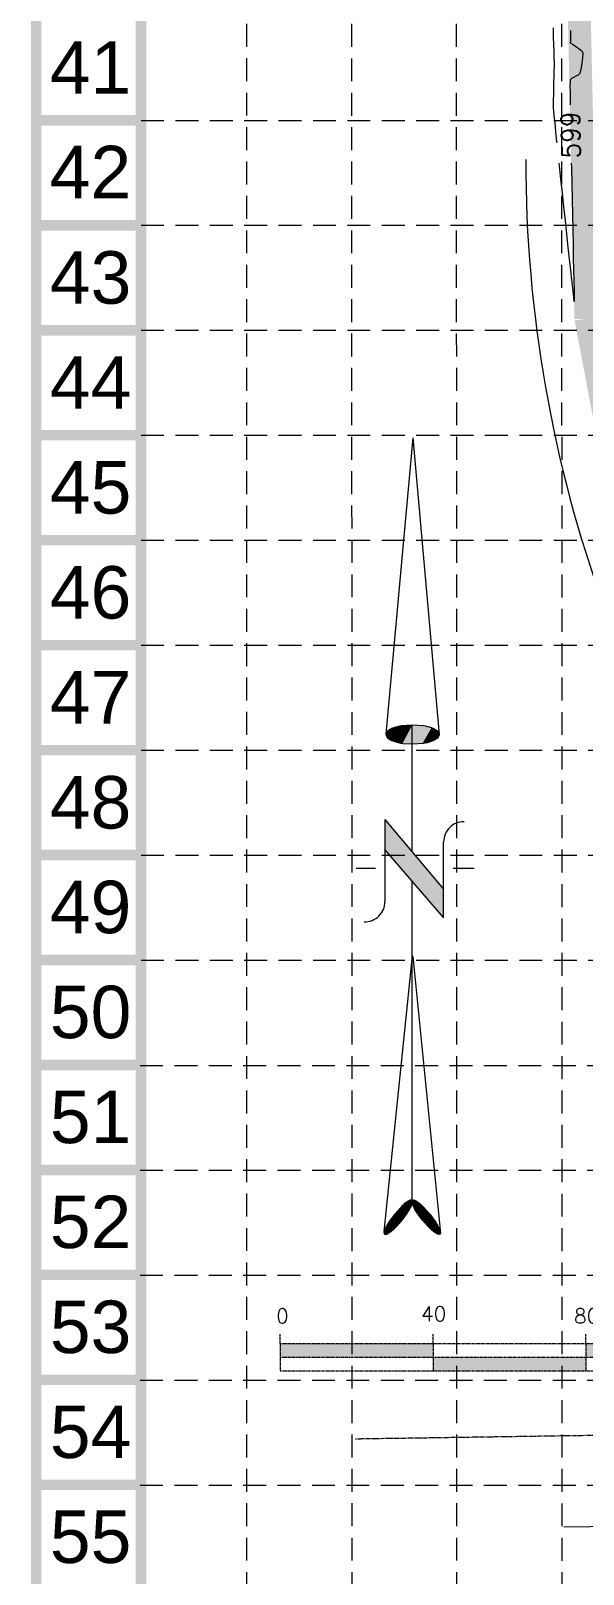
# Model space of a CAD drawing. Extents: x 2140663 to 2528301, y 336313 to 7007653.
# Drawn here: x 2527200.1 to 2527344.6, y 7006118.5 to 7006522.2 of the extents above; entities that cross this region are included whole.
import ezdxf
from ezdxf.enums import TextEntityAlignment as Align

# ---------------------------------------------------------------- set-up
doc = ezdxf.new("R2010")
doc.units = 0
doc.header["$MEASUREMENT"] = 0
doc.linetypes.add('HIDDEN', pattern=[0.375, 0.25, -0.125])
doc.linetypes.add('xdrc002pt$0$PHANTOM2', pattern=[1.25, 0.625, -0.125, 0.125, -0.125, 0.125, -0.125])
for name, color, linetype in [('1 EXISTING CONTOURS', 43, 'Continuous'), ('BASE', 7, 'Continuous'), ('GRID', 254, 'HIDDEN'), ('LIMITS OF DISTURBANCE', 1, 'HIDDEN'), ('NARROW', 7, 'Continuous'), ('xdrc002bs$0$v-rail-road-exst', 14, 'xdrc002bs$0$TRACKS'), ('xdrc002pt$0$V-ADJC-LINE-E', 2, 'xdrc002pt$0$PHANTOM2')]:
    doc.layers.add(name, color=color, linetype=linetype)
doc.styles.add('L120', font='simplex', dxfattribs={"height": 7.199999999999999})
doc.styles.add('L200', font='simplex', dxfattribs={"height": 12})
doc.styles.get("Standard").update_dxf_attribs({"font": 'ARIAL.TTF'})
doc.linetypes.add('xdrc002bs$0$TRACKS', pattern='A,0.15,[130,ltypeshp.shx,S=0.25,R=0,X=0,Y=0],0.15', length=0.3)

# ---------------------------------------------------------------- blocks, each defined once
blk = doc.blocks.new('A$C11F50596')
at = {"layer": 'NARROW', "lineweight": 0}
for p, q in [((18.48474134597927, 260.4826533282176), (9.714203292969614, 163.6077003888786)), ((18.48474134597927, 260.4826533282176), (27.16888399561867, 163.4801015639678)), ((18.27845584414899, 166.5374338719994), (18.27845584414899, 166.5491933869198)), ((18.27845584414899, 125.1500115999952), (18.27845584414899, 166.5374338719994)), ((9.41204939223826, 135.7057644110173), (28.54725652793422, 112.9246616475284)), ((9.41204939223826, 135.7057644110173), (9.41204939223826, 108.8662180239335)), ((28.60454362863675, 103.5576625131071), (28.60454362863675, 128.3396315444261)), ((28.54725652793422, 103.6501248935238), (9.41204939223826, 125.8470968166366)), ((3.921333700418472e-06, 119.8048468530178), (6.336101451423019, 119.8048468530178)), ((31.75011901510879, 119.8048468530178), (38.57360866246745, 119.8048468530178)), ((18.27845584414899, 11.27342089358717), (18.27845584414899, 115.5620043342933)), ((9.194621690548956, 0.9623552821576595), (18.45127694774419, 91.12359286472201)), ((18.51353068184108, 90.87407412473112), (27.63097853725776, 0.3851225050166249)), ((18.26616892777383, 9.923462078906596), (18.36747406097129, 10.23488052003086)), ((18.36747406097129, 10.23488052003086), (18.42644272046164, 9.905461012385786))]:
    blk.add_line(p, q, dxfattribs=at)
blk.add_lwpolyline([(9.683226590510458, 163.4746920699254), (10.1276451991871, 162.5159975262359, 0.09157658552841703), (12.25106063997373, 161.3002223465592, 0.04830551554414139), (15.22694868035614, 160.5693979253992), (18.45036042900756, 160.3995274957269), (22.03767919214442, 160.6587669234723, 0.04830551554426889), (24.64966021757573, 161.3002223465592, 0.0915765855283463), (26.77307565882802, 162.5159975262359), (27.21749426750466, 163.4746920699254), (26.77307565882802, 164.4333866136149, 0.09157658552851158), (24.64966021757573, 165.6491617942229, 0.04830551554418233), (22.03767919214442, 166.2906172173098), (18.45036042900756, 166.5498566441238), (14.8630416658707, 166.2906172173098, 0.04830551554422624), (12.25106063997373, 165.6491617942229, 0.09157658552816902), (10.1276451991871, 164.4333866136149)], format="xyb", close=True, dxfattribs=at)
for points in [[(18.33173580281436, 11.26618586294353), (17.83288405602798, 11.33392629865557, 0.06681784727068599), (16.15184201300144, 10.31570556480438, 0.03073031192727785), (14.56398129463196, 8.867346319369972), (12.59054345963523, 6.642055105417967), (10.82214929442853, 4.250578583218157, 0.03073031192742202), (9.734000536147505, 2.397209099493921, 0.06681784727061153), (9.085962602403015, 0.5417515682056546), (9.255537345539778, 0.06774076819419861)], [(18.34877971000969, 11.26618586294353), (18.84763145679608, 11.33392629865557, -0.06681784727068599), (20.52867350028828, 10.31570556480438, -0.03073031192727785), (22.1165342181921, 8.867346319369972), (24.08997205318883, 6.642055105417967), (25.85836621839553, 4.250578583218157, -0.03073031192742202), (26.94651497667655, 2.397209099493921, -0.06681784727061153), (27.5945529108867, 0.5417515682056546), (27.42497816774994, 0.06774076819419861)], [(9.255537345539778, 0.06774076819419861), (9.754389092326164, 3.324821591377258e-07, 0.06681784727066456), (11.4354311353527, 1.018221066333354, 0.03073031192683177), (13.26338551240042, 2.685580546967685), (14.99672968825325, 4.691871525719762), (16.76512385345995, 7.083348047919571, 0.03073031192764033), (17.85327261174098, 8.936717531643808, 0.03669233332525137), (18.27097521675751, 9.935515540651977)], [(27.42497816774994, 0.06774076819419861), (26.92612642096356, 3.324821591377258e-07, -0.06681784727066456), (25.24508437747136, 1.018221066333354, -0.03073031192683177), (23.41713000042364, 2.685580546967685), (21.6837858245708, 4.691871525719762), (19.9153916593641, 7.083348047919571, -0.03073031192764033), (18.82724290108308, 8.936717531643808, -0.03669233332525137), (18.40954029606655, 9.935515540651977)]]:
    blk.add_lwpolyline(points, format="xyb", dxfattribs=at)
for centre, start, end in [((35.24067475646734, 128.3395555503666), 88.8769027479695, 180), ((2.775918264407665, 108.8662180239335), 268.8769027479695, 0)]:
    blk.add_arc(centre, 6.636131127864912, start, end, dxfattribs=at)
for points in [[(9.744825540110469, 163.4801015639678), (10.11229250207543, 164.427978544496), (10.11229250207543, 162.5504529876634), (12.20991641096771, 165.6492815772071)], [(10.11229250207543, 162.5504529876634), (12.20991641096771, 165.6492815772071), (12.2405386576429, 161.2926931483671), (14.6903184056282, 166.2508188914508)], [(12.2405386576429, 161.2926931483671), (14.6903184056282, 166.2508188914508), (15.18027435522527, 160.6000138167292), (18.28843240998685, 166.4877881370485)], [(15.18027435522527, 160.6000138167292), (18.28843240998685, 166.4877881370485), (18.28843240998685, 160.4359581852332), (22.03965764865279, 166.2872756989673)], [(18.28843240998685, 160.4359581852332), (22.03965764865279, 166.2872756989673), (21.73343518050388, 160.6364706233144), (24.64254863094538, 165.6857383837923)], [(21.73343518050388, 160.6364706233144), (24.64254863094538, 165.6857383837923), (24.71910424809903, 161.2926931483671), (26.77079478697851, 164.427978544496)], [(24.71910424809903, 161.2926931483671), (26.77079478697851, 164.427978544496), (26.77079478697851, 162.5139961801469), (27.16888399561867, 163.5165583714843)], [(9.407980824355036, 125.8202199982479), (28.7153074615635, 103.6727097835392), (9.530469811987132, 135.7911566952243), (28.7153074615635, 112.9509671488777)], [(15.61143160611391, 9.841763176955283), (17.61668470455334, 8.509139359928668), (16.40156118525192, 10.49025925993919), (18.0416786451824, 9.335793706588447)], [(16.40156118525192, 10.49025925993919), (18.0416786451824, 9.335793706588447), (17.07197416154668, 10.96059707738459), (18.26315436046571, 9.927279144525528)], [(17.07197416154668, 10.96059707738459), (18.26315436046571, 9.927279144525528), (17.64661385538056, 11.25990296155214), (18.36491347290576, 10.22658502869308)], [(17.64661385538056, 11.25990296155214), (18.36491347290576, 10.22658502869308), (17.86808957066387, 11.34541892819107), (18.3888567937538, 10.25509035028517)], [(17.86808957066387, 11.34541892819107), (18.3888567937538, 10.25509035028517), (18.31104100169614, 11.28840828407556), (18.41280011413619, 10.25509035028517)], [(18.31104100169614, 11.28840828407556), (18.41280011413619, 10.25509035028517), (18.83180822432041, 11.31691360566765), (18.43674343451858, 10.22658502869308)], [(18.83180822432041, 11.31691360566765), (18.43674343451858, 10.22658502869308), (19.4064479181543, 11.08174469694495), (18.43674343451858, 9.898773822002113)], [(19.4064479181543, 11.08174469694495), (18.43674343451858, 9.898773822002113), (20.17263417644426, 10.63991220202297), (18.75997826224193, 9.16476177237928)], [(20.17263417644426, 10.63991220202297), (18.75997826224193, 9.16476177237928), (20.6455147578381, 10.28359567280859), (19.0592697695829, 8.601781656965613)], [(20.6455147578381, 10.28359567280859), (19.0592697695829, 8.601781656965613), (21.36381437536329, 9.606594268232584), (19.60398031305522, 7.625474368222058)], [(11.34952054265887, 4.938847742043436), (14.12694573029876, 3.698866222053766), (12.26535255508497, 6.242966237477958), (15.13855102472007, 4.881837097927928)], [(12.26535255508497, 6.242966237477958), (15.13855102472007, 4.881837097927928), (13.65406514890492, 7.860643277876079), (16.13219882873818, 6.242966237477958)], [(13.65406514890492, 7.860643277876079), (16.13219882873818, 6.242966237477958), (14.69559959415346, 9.015108830295503), (16.97620087908581, 7.447316104546189)], [(14.69559959415346, 9.015108830295503), (16.97620087908581, 7.447316104546189), (15.61143160611391, 9.841763176955283), (17.61668470455334, 8.509139359928668)], [(21.36381437536329, 9.606594268232584), (19.60398031305522, 7.625474368222058), (22.20183059573174, 8.779939921572804), (20.24446413852274, 6.656293410807848)], [(22.20183059573174, 8.779939921572804), (20.24446413852274, 6.656293410807848), (23.12364843813702, 7.775127311237156), (20.93882043519989, 5.7369967661798)], [(23.12364843813702, 7.775127311237156), (20.93882043519989, 5.7369967661798), (24.11131041217595, 6.656293410807848), (22.00429820083082, 4.3544886354357)], [(24.11131041217595, 6.656293410807848), (22.00429820083082, 4.3544886354357), (24.65602095518261, 5.886649708263576), (22.80041361041367, 3.435191990807652)], [(22.80639944039285, 3.420939330011606), (24.64404929475859, 5.893776039592922), (23.47082658670843, 2.629916636273265), (25.63769709924236, 4.554025891236961)], [(9.086876748129725, 0.563280769623816), (9.23652250180021, 0.06443762965500355), (9.266451652627438, 1.169018868356943), (9.775247214827687, 0.02880597673356533)], [(9.266451652627438, 1.169018868356943), (9.775247214827687, 0.02880597673356533), (9.58370064990595, 2.038431198336184), (10.73298003803939, 0.541901777498424)], [(9.58370064990595, 2.038431198336184), (10.73298003803939, 0.541901777498424), (10.12242536339909, 3.057496470399201), (11.45127965556458, 1.040744918398559)], [(10.12242536339909, 3.057496470399201), (11.45127965556458, 1.040744918398559), (10.70305088721216, 4.055182751268148), (12.60654487321153, 2.095441843383014)], [(10.70305088721216, 4.055182751268148), (12.60654487321153, 2.095441843383014), (11.3195913922973, 4.924595081247389), (14.09701657947153, 3.698866222053766)], [(12.73823313647881, 2.237968454137444), (13.34878781158477, 2.772443247959018), (14.0850449190475, 3.663234569132328)], [(23.47082658670843, 2.629916636273265), (25.63769709924236, 4.554025891236961), (24.27891365578398, 1.888778256252408), (26.39191169757396, 3.371055016294122)], [(24.27891365578398, 1.888778256252408), (26.39191169757396, 3.371055016294122), (25.21270315861329, 1.054997579194605), (26.960565560963, 2.430379380472004)], [(25.21270315861329, 1.054997579194605), (26.960565560963, 2.430379380472004), (25.99086107779294, 0.5276491167023778), (27.33168702991679, 1.553840719163418)], [(25.99086107779294, 0.5276491167023778), (27.33168702991679, 1.553840719163418), (26.90669308975339, 0.0003006542101502419), (27.60703521687537, 0.5276491167023778)], [(26.90669308975339, 0.0003006542101502419), (27.60703521687537, 0.5276491167023778), (27.43943197280169, 0.07156396005302668)]]:
    blk.add_solid(points, dxfattribs=at)
blk = doc.blocks.new('A$C0208295A')
at = {"lineweight": 0}
h = blk.add_hatch(color=7, dxfattribs=at)
h.paths.add_polyline_path([(41.06108943000435, 3.603756858967245), (41.06108943000435, 7.207511626183987), (1.061089430004358, 7.207511626183987), (1.061089430004358, 3.603756858967244)])
h.paths.add_polyline_path([(41.06108943000436, 3.603756858967245), (41.06108943000436, 2.09268182516098e-06), (81.06108943000436, 2.09268182516098e-06), (81.06108943000436, 3.603756858967244)])
h.paths.add_polyline_path([(81.06108943000436, 7.207511626183986), (81.06108943000434, 3.603756858967245), (121.0610894300044, 3.603756858967244), (121.0610894300044, 7.207511626183987)])
at = {"color": 7, "lineweight": 0}
for p, q in [((1.061089430004358, 7.207511626183987), (1.061089430004358, 9.607511625625193)), ((41.06108943000436, 7.207511626183987), (41.06108943000436, 9.607511625625193)), ((81.06108943000436, 7.207511626183987), (81.06108943000436, 9.607511625625193)), ((121.0610894300044, 7.207511626183987), (121.0610894300044, 9.607511625625193)), ((1.061089430004358, 7.207511626183987), (41.06108943000436, 7.207511626183987)), ((1.061089430004358, 7.207511626183987), (1.061089430004358, 2.09268182516098e-06)), ((41.06108943000436, 7.207511626183987), (121.0610894300044, 7.207511626183987)), ((41.06108943000436, 7.207511626183987), (41.06108943000436, 2.09268182516098e-06)), ((81.06108943000436, 7.207511626183987), (81.06108943000436, 2.09268182516098e-06)), ((121.0610894300044, 7.207511626183987), (121.0610894300044, 2.09268182516098e-06)), ((1.061089430004358, 3.603756858967245), (121.0610894300044, 3.603756858967245)), ((1.061089430004358, 2.09268182516098e-06), (41.06108943000436, 2.09268182516098e-06)), ((41.06108943000436, 2.09268182516098e-06), (121.0610894300044, 2.09268182516098e-06))]:
    blk.add_line(p, q, dxfattribs=at)
at = {"color": 7, "lineweight": 0, "style": 'L120'}
for s, p in [('0', (-2.609100192785263e-06, 12.46954464539886)), ('40', (37.9141013561748, 13.0549288932234)), ('80', (77.94963910290971, 12.46954464539886)), ('120', (116.6657691872679, 12.46956557501107))]:
    blk.add_text(s, height=3.84, dxfattribs=at).set_placement(p)

msp = doc.modelspace()

# ---------------------------------------------------------------- linework, layer by layer
at = {"layer": '1 EXISTING CONTOURS', "color": 43, "lineweight": 0, "extrusion": (0.9996025686418334, 0.02819050841416265, 0), "elevation": 2723849.854576316}
msp.add_lwpolyline([(6932489.160061931, 599.0000000000007), (6932491.523877081, 599.0000000000007)], dxfattribs=at)
at = {"layer": '1 EXISTING CONTOURS', "color": 43, "lineweight": 0, "extrusion": (0.9996018375288567, 0.02821642090934564, 0), "elevation": 2724029.563240967}
msp.add_lwpolyline([(6932416.446549504, 599.0000000000007), (6932418.547898043, 599.0000000000007)], dxfattribs=at)
at = {"layer": '1 EXISTING CONTOURS', "color": 43, "lineweight": 0, "elevation": 599}
for points in [[(2527341.292121275, 7006522.273659719), (2527341.29472955, 7006520.708214243)], [(2527341.29472955, 7006520.708214243), (2527341.295970738, 7006519.715424683)], [(2527337.064966823, 7006515.462671825), (2527337.026444735, 7006516.818412028)], [(2527341.244464824, 7006519.240197401), (2527341.206568449, 7006519.122295763)], [(2527341.206568449, 7006519.122295763), (2527341.430781644, 7006518.978684963)], [(2527344.303432158, 7006516.911026496), (2527344.428733417, 7006516.743261344)], [(2527344.467362144, 7006516.667981251), (2527344.490489905, 7006516.597121783)], [(2527344.490489905, 7006516.597121783), (2527344.52186584, 7006516.404403208)], [(2527344.534932985, 7006516.004123357), (2527344.497861431, 7006515.308471739)], [(2527344.52186584, 7006516.404403208), (2527344.534932985, 7006516.004123357)], [(2527337.090063081, 7006514.589339439), (2527337.064966823, 7006515.462671825)], [(2527337.099706435, 7006514.271762867), (2527337.090063081, 7006514.589339439)], [(2527337.125022466, 7006514.089378509), (2527337.099706435, 7006514.271762867)], [(2527337.117100482, 7006512.85454692), (2527337.140857005, 7006513.614932477)], [(2527337.140857005, 7006513.614932477), (2527337.148874964, 7006513.906987471)], [(2527344.027255387, 7006512.186772868), (2527343.839432508, 7006511.400794179)], [(2527344.383154964, 7006514.276420857), (2527344.217391244, 7006513.190584829)], [(2527341.202903219, 7006508.974513847), (2527341.196064136, 7006507.827674217)], [(2527341.196064136, 7006507.827674217), (2527341.207594527, 7006506.053906105)], [(2527341.230078423, 7006509.420275114), (2527341.202903219, 7006508.974513847)], [(2527342.116563729, 7006510.037159187), (2527341.556737814, 7006509.723709868)], [(2527343.680607723, 7006510.968457971), (2527343.329941974, 7006510.666446893)], [(2527336.900524014, 7006502.857595007), (2527336.90431749, 7006504.083293587)], [(2527336.90431749, 7006504.083293587), (2527336.924905651, 7006505.543911834)], [(2527336.924905651, 7006505.543911834), (2527336.95764089, 7006507.13898543)], [(2527341.207594527, 7006506.053906105), (2527341.235527741, 7006503.727359398)], [(2527341.235527741, 7006503.727359398), (2527341.249038593, 7006502.832838228)], [(2527336.970089211, 7006501.295466152), (2527336.918172829, 7006501.967280411)], [(2527337.090778542, 7006500.015413354), (2527336.970089211, 7006501.295466152)], [(2527337.507632138, 7006495.908125031), (2527337.272529843, 7006498.196505239)], [(2527341.527384663, 7006487.635386856), (2527341.552403382, 7006486.398192829)], [(2527341.552403382, 7006486.398192829), (2527341.637453874, 7006482.312122093)], [(2527341.637453874, 7006482.312122093), (2527341.725140634, 7006478.192321943)], [(2527340.383768981, 7006469.026074811), (2527339.999453924, 7006472.572435725)], [(2527341.813497015, 7006474.112942264), (2527341.900556365, 7006470.148132938)], [(2527341.409583428, 7006459.594386454), (2527341.096544711, 7006462.467666952)], [(2527342.06291737, 7006462.858824883), (2527342.134285725, 7006459.68262592)], [(2527342.134285725, 7006459.68262592), (2527342.196490448, 7006456.917596844)], [(2527342.19282117, 7006452.426362556), (2527342.082771257, 7006453.43083737)], [(2527342.232846437, 7006452.06254722), (2527342.19282117, 7006452.426362556)], [(2527342.256098716, 7006451.843595656), (2527342.232846437, 7006452.06254722)], [(2527342.247564889, 7006454.637887538), (2527342.285542396, 7006452.917647887)], [(2527342.309495719, 7006451.457960601), (2527342.298592563, 7006451.501956287)], [(2527342.314340011, 7006451.452177082), (2527342.309495719, 7006451.457960601)], [(2527342.31462009, 7006451.467766472), (2527342.314340011, 7006451.452177082)]]:
    msp.add_lwpolyline(points, dxfattribs=at)
at = {"layer": '1 EXISTING CONTOURS', "color": 43, "lineweight": 0, "extrusion": (0.9996001635465677, 0.02827566157803288, 0), "elevation": 2724440.403369667}
msp.add_lwpolyline([(6932253.231123059, 599.0000000000007), (6932254.996629003, 599.0000000000007)], dxfattribs=at)
at = {"layer": '1 EXISTING CONTOURS', "color": 43, "lineweight": 0, "extrusion": (0.9249102622353836, -0.3801854900067522, 0), "elevation": -326213.0973999249}
msp.add_lwpolyline([(7441260.151912067, 599.0000000000003), (7441260.017249374, 599.0000000000003)], dxfattribs=at)
at = {"layer": '1 EXISTING CONTOURS', "color": 43, "lineweight": 0, "extrusion": (0.9999996115034159, -0.000881472074115232, 0), "elevation": 2521164.262641393}
msp.add_lwpolyline([(7008744.774189865, 599), (7008744.423513354, 599)], dxfattribs=at)
at = {"layer": '1 EXISTING CONTOURS', "color": 43, "lineweight": 0, "extrusion": (0.5281148438298643, 0.8491729574866114, 0), "elevation": 7284472.967837979}
msp.add_lwpolyline([(1554096.678863897, 599.0000000000007), (1554096.020577659, 599.0000000000007)], dxfattribs=at)
at = {"layer": '1 EXISTING CONTOURS', "color": 43, "lineweight": 0, "extrusion": (-0.5436189648226594, -0.8393321279953131, 0), "elevation": -7254707.228662093}
msp.add_lwpolyline([(-1687597.074759115, 599.0000000000003), (-1687596.194927408, 599.0000000000003)], dxfattribs=at)
at = {"layer": '1 EXISTING CONTOURS', "color": 43, "lineweight": 0, "extrusion": (-0.574684217914091, -0.8183752499192957, 0), "elevation": -7186385.023499616}
msp.add_lwpolyline([(-1958220.668044294, 599), (-1958219.736161723, 599)], dxfattribs=at)
at = {"layer": '1 EXISTING CONTOURS', "color": 43, "lineweight": 0, "extrusion": (-0.626349265780768, -0.7795425564110614, 0), "elevation": -7044878.394742647}
msp.add_lwpolyline([(-2418355.359404642, 599), (-2418354.688335166, 599)], dxfattribs=at)
at = {"layer": '1 EXISTING CONTOURS', "color": 43, "lineweight": 0, "extrusion": (-0.7027035084504204, -0.7114828031733937, 0), "elevation": -6760990.001422882}
msp.add_lwpolyline([(-3125342.412594864, 599.0000000000007), (-3125342.005805301, 599.0000000000007)], dxfattribs=at)
at = {"layer": '1 EXISTING CONTOURS', "color": 43, "lineweight": 0, "extrusion": (0.8897044166466955, 0.4565370204040011, 0), "elevation": 5447323.778010822}
msp.add_lwpolyline([(5079902.596760035, 599.0000000000007), (5079902.512147559, 599.0000000000007)], dxfattribs=at)
at = {"layer": '1 EXISTING CONTOURS', "color": 43, "lineweight": 0, "extrusion": (0.9995626421940056, -0.02957235753433803, 0), "elevation": 2319032.66181317}
msp.add_lwpolyline([(7078185.293240615, 599.0000000000003), (7078186.689505009, 599.0000000000003)], dxfattribs=at)
at = {"layer": '1 EXISTING CONTOURS', "color": 43, "lineweight": 0, "extrusion": (0.999523360430622, -0.03087153953850102, 0), "elevation": 2309830.649609154}
msp.add_lwpolyline([(7081194.932224951, 599.0000000000007), (7081196.061014778, 599.0000000000007)], dxfattribs=at)
at = {"layer": '1 EXISTING CONTOURS', "color": 43, "lineweight": 0, "extrusion": (0.9915568740577805, 0.1296725318205945, 0), "elevation": 3414550.920583834}
msp.add_lwpolyline([(6619630.820796004, 599.0000000000007), (6619631.004740106, 599.0000000000007)], dxfattribs=at)
at = {"layer": '1 EXISTING CONTOURS', "color": 43, "lineweight": 0, "extrusion": (0.9825299103755162, -0.186104742598033, 0), "elevation": 1179245.953557986}
msp.add_lwpolyline([(7354459.522224408, 599), (7354458.500563948, 599)], dxfattribs=at)
at = {"layer": '1 EXISTING CONTOURS', "color": 43, "lineweight": 0, "extrusion": (0.9938801249554765, -0.1104640087018686, 0), "elevation": 1737909.697335257}
msp.add_lwpolyline([(7242816.914890738, 599), (7242815.876484943, 599)], dxfattribs=at)
at = {"layer": '1 EXISTING CONTOURS', "color": 43, "lineweight": 0, "extrusion": (0.9996951427773815, -0.02469051452098441, 0), "elevation": 2353572.214458862}
msp.add_lwpolyline([(7066772.404530835, 599), (7066774.034092245, 599)], dxfattribs=at)
at = {"layer": '1 EXISTING CONTOURS', "color": 43, "lineweight": 0, "extrusion": (0.9996200595512958, -0.02756331878900069, 0), "elevation": 2333254.125550909}
msp.add_lwpolyline([(7073508.507324554, 599.0000000000003), (7073510.070509808, 599.0000000000003)], dxfattribs=at)
at = {"layer": '1 EXISTING CONTOURS', "color": 43, "lineweight": 0, "extrusion": (-0.6805813804430703, 0.7326724947711665, 0), "elevation": 3413415.353373188}
msp.add_lwpolyline([(-6620213.703364193, 599.0000000000007), (-6620213.2575178, 599.0000000000007)], dxfattribs=at)
at = {"layer": '1 EXISTING CONTOURS', "color": 43, "lineweight": 0, "extrusion": (0.4424834204057063, -0.8967766849478566, 0), "elevation": -5164967.859904983}
msp.add_lwpolyline([(5366726.726764778, 599.0000000000007), (5366726.01137023, 599.0000000000007)], dxfattribs=at)
at = {"layer": '1 EXISTING CONTOURS', "color": 43, "lineweight": 0, "extrusion": (0.4798341249349294, -0.8773592266272296, 0), "elevation": -4934521.204536442}
msp.add_lwpolyline([(5579350.903861171, 599), (5579350.252099523, 599)], dxfattribs=at)
at = {"layer": '1 EXISTING CONTOURS', "color": 43, "lineweight": 0, "extrusion": (0.9386645574466957, -0.3448316235402415, 0), "elevation": -43738.61513252091}
msp.add_lwpolyline([(7448272.002667637, 599), (7448271.542081152, 599)], dxfattribs=at)
at = {"layer": '1 EXISTING CONTOURS', "color": 43, "lineweight": 0, "extrusion": (0.9998035797963108, 0.01981922870552581, 0), "elevation": 2665703.963055818}
msp.add_lwpolyline([(6955035.880339663, 599), (6955036.770829171, 599)], dxfattribs=at)
at = {"layer": '1 EXISTING CONTOURS', "color": 43, "lineweight": 0, "extrusion": (0.9950447437801042, 0.09942815434064489, 0), "elevation": 3211456.85285994}
msp.add_lwpolyline([(6720490.72233336, 599.0000000000007), (6720492.550299513, 599.0000000000007)], dxfattribs=at)
at = {"layer": '1 EXISTING CONTOURS', "color": 43, "lineweight": 0, "extrusion": (0.9945919404775454, 0.1038598668259827, 0), "elevation": 3241363.24789219}
msp.add_lwpolyline([(6706112.721155538, 599), (6706115.424243073, 599)], dxfattribs=at)
at = {"layer": '1 EXISTING CONTOURS', "color": 43, "lineweight": 0, "extrusion": (0.994475802205934, 0.1049660841741957, 0), "elevation": 3248820.431599392}
msp.add_lwpolyline([(6702502.906202286, 599.0000000000007), (6702503.214236658, 599.0000000000007)], dxfattribs=at)
at = {"layer": '1 EXISTING CONTOURS', "color": 43, "lineweight": 0, "extrusion": (0.994392090101075, 0.1057561872630426, 0), "elevation": 3254144.712356133}
msp.add_lwpolyline([(6699913.493605844, 599), (6699914.154732108, 599)], dxfattribs=at)
at = {"layer": '1 EXISTING CONTOURS', "color": 43, "lineweight": 0, "extrusion": (0.994328860482522, 0.1063490348406106, 0), "elevation": 3258138.688507385}
msp.add_lwpolyline([(6697968.657387866, 599), (6697972.149629201, 599)], dxfattribs=at)
at = {"layer": '1 EXISTING CONTOURS', "color": 43, "lineweight": 0, "extrusion": (0.9942793834932356, 0.1068106153915032, 0), "elevation": 3261247.699880843}
msp.add_lwpolyline([(6696451.811556965, 599.0000000000007), (6696455.427233186, 599.0000000000007)], dxfattribs=at)
at = {"layer": '1 EXISTING CONTOURS', "color": 43, "lineweight": 0, "extrusion": (0.9942395752113397, 0.1071805350032123, 0), "elevation": 3263738.925155485}
msp.add_lwpolyline([(6695234.313989552, 599), (6695237.98329137, 599)], dxfattribs=at)
at = {"layer": '1 EXISTING CONTOURS', "color": 43, "lineweight": 0, "extrusion": (0.9942068093851258, 0.1074840461289396, 0), "elevation": 3265782.658265323}
msp.add_lwpolyline([(6694234.012200898, 599), (6694237.665318714, 599)], dxfattribs=at)
at = {"layer": '1 EXISTING CONTOURS', "color": 43, "lineweight": 0, "extrusion": (0.9997655205352101, 0.02165419010169988, 0), "elevation": 2678468.726125536}
msp.add_lwpolyline([(6950107.778897193, 599), (6950103.698560758, 599)], dxfattribs=at)
at = {"layer": '1 EXISTING CONTOURS', "color": 43, "lineweight": 0, "extrusion": (0.9941558397461983, 0.1079544640046517, 0), "elevation": 3268949.809825432}
msp.add_lwpolyline([(6692681.010465739, 599.0000000000007), (6692684.421786042, 599.0000000000007)], dxfattribs=at)
at = {"layer": '1 EXISTING CONTOURS', "color": 43, "lineweight": 0, "extrusion": (0.9997538678657529, 0.02218566400779666, 0), "elevation": 2682163.033087544}
msp.add_lwpolyline([(6948674.87244327, 599.0000000000007), (6948671.095424539, 599.0000000000007)], dxfattribs=at)
at = {"layer": '1 EXISTING CONTOURS', "color": 43, "lineweight": 0, "extrusion": (0.994135464412208, 0.1081419363518329, 0), "elevation": 3270211.832971483}
msp.add_lwpolyline([(6692061.259178883, 599.0000000000003), (6692064.444885431, 599.0000000000003)], dxfattribs=at)
at = {"layer": '1 EXISTING CONTOURS', "color": 43, "lineweight": 0, "extrusion": (0.9997500468174171, 0.0223571887448373, 0), "elevation": 2683355.158293709}
msp.add_lwpolyline([(6948210.821708589, 599.0000000000003), (6948207.307611261, 599.0000000000003)], dxfattribs=at)
at = {"layer": '1 EXISTING CONTOURS', "color": 43, "lineweight": 0, "extrusion": (0.9941011941758331, 0.1084565154252276, 0), "elevation": 3272329.306431728}
msp.add_lwpolyline([(6691020.682102313, 599), (6691023.207150996, 599)], dxfattribs=at)
at = {"layer": '1 EXISTING CONTOURS', "color": 43, "lineweight": 0, "extrusion": (0.9940859590240674, 0.1085960683966066, 0), "elevation": 3273268.573902562}
msp.add_lwpolyline([(6690559.149619207, 599.0000000000007), (6690561.239623681, 599.0000000000007)], dxfattribs=at)
at = {"layer": '1 EXISTING CONTOURS', "color": 43, "lineweight": 0, "extrusion": (0.9997491264680561, 0.02239830632790981, 0), "elevation": 2683640.921540821}
msp.add_lwpolyline([(6948090.99829107, 599.0000000000007), (6948088.718009701, 599.0000000000007)], dxfattribs=at)
at = {"layer": '1 EXISTING CONTOURS', "color": 43, "lineweight": 0, "extrusion": (0.9940706139946729, 0.108736444636811, 0), "elevation": 3274213.331577643}
msp.add_lwpolyline([(6690095.271456048, 599.0000000000007), (6690096.856606087, 599.0000000000007)], dxfattribs=at)
at = {"layer": '1 EXISTING CONTOURS', "color": 43, "lineweight": 0, "extrusion": (0.9937519551810673, 0.1116111624068412, 0), "elevation": 3293549.543021096}
msp.add_lwpolyline([(6680595.393682021, 599.0000000000007), (6680595.611452072, 599.0000000000007)], dxfattribs=at)
at = {"layer": '1 EXISTING CONTOURS', "color": 43, "lineweight": 0, "extrusion": (0.9896167955481945, 0.1437309916786331, 0), "elevation": 3508144.609311008}
msp.add_lwpolyline([(6570444.668641752, 599.0000000000007), (6570444.795185637, 599.0000000000007)], dxfattribs=at)
at = {"layer": '1 EXISTING CONTOURS', "color": 43, "lineweight": 0, "extrusion": (0.9997741733756966, 0.02125093529571155, 0), "elevation": 2675665.221970978}
msp.add_lwpolyline([(6951162.286656979, 599), (6951161.362903522, 599)], dxfattribs=at)
at = {"layer": '1 EXISTING CONTOURS', "color": 43, "lineweight": 0, "extrusion": (0.9998138490331386, 0.01929422922898165, 0), "elevation": 2662055.928815404}
msp.add_lwpolyline([(6956384.61451396, 599.0000000000007), (6956384.210738532, 599.0000000000007)], dxfattribs=at)
at = {"layer": '1 EXISTING CONTOURS', "color": 43, "lineweight": 0, "extrusion": (0.9999087836291876, 0.01350645849950064, 0), "elevation": 2621744.125604505}
msp.add_lwpolyline([(6971677.043252352, 599.0000000000007), (6971676.92060486, 599.0000000000007)], dxfattribs=at)
at = {"layer": 'BASE', "const_width": 2.745747206990553}
for points in [[(2528299.78878798, 7005894.74224999), (2528299.78878798, 7007652.020462465), (2527201.489905182, 7007652.020462465), (2527201.489905182, 7005894.74224999)], [(2528272.331315909, 7005922.199722059), (2528272.331315909, 7007624.562990395), (2527228.947377252, 7007624.562990395), (2527228.947377252, 7005922.199722059)]]:
    msp.add_lwpolyline(points, close=True, dxfattribs=at)
for points in [[(2527228.947377252, 7006498.806635527), (2527201.489905182, 7006498.806635527)], [(2527228.947377252, 7006471.349163459), (2527201.489905182, 7006471.349163459)], [(2527228.947377252, 7006443.891691389), (2527201.489905182, 7006443.891691389)], [(2527228.947377252, 7006416.434219318), (2527201.489905182, 7006416.434219318)], [(2527228.947377252, 7006388.976747248), (2527201.489905182, 7006388.976747248)], [(2527228.947377252, 7006361.51927518), (2527201.489905182, 7006361.51927518)], [(2527228.947377252, 7006334.061803108), (2527201.489905182, 7006334.061803108)], [(2527228.947377252, 7006306.604331039), (2527201.489905182, 7006306.604331039)], [(2527228.947377252, 7006279.146858971), (2527201.489905182, 7006279.146858971)], [(2527228.947377252, 7006251.689386898), (2527201.489905182, 7006251.689386898)], [(2527228.947377252, 7006224.231914829), (2527201.489905182, 7006224.231914829)], [(2527228.947377252, 7006196.77444276), (2527201.489905182, 7006196.77444276)], [(2527228.947377252, 7006169.316970688), (2527201.489905182, 7006169.316970688)], [(2527228.947377252, 7006141.859498619), (2527201.489905182, 7006141.859498619)]]:
    msp.add_lwpolyline(points, dxfattribs=at)
at = {"layer": 'GRID', "color": 253, "linetype": 'HIDDEN', "lineweight": 0, "ltscale": 24}
for p, q in [((2527256.655494211, 7006032.033473901), (2527256.506897917, 7007623.531352802)), ((2527284.22944134, 7006032.029138699), (2527283.888049903, 7007623.518987718)), ((2527311.604736099, 7006032.024834732), (2527311.351720035, 7007623.446631561)), ((2527339.208465025, 7006032.020494846), (2527338.773547749, 7007623.404141763)), ((2527228.947377252, 7006498.806635527), (2528272.331315909, 7006498.806635527)), ((2527228.947377252, 7006471.349163459), (2528272.331315909, 7006471.349163459)), ((2527228.947377252, 7006443.891691389), (2528272.331315909, 7006443.891691389)), ((2527228.947377252, 7006416.434219318), (2528272.331315909, 7006416.434219318)), ((2527228.947377252, 7006388.976747248), (2528272.331315909, 7006388.976747248)), ((2527228.947377252, 7006361.51927518), (2528272.331315909, 7006361.51927518)), ((2527228.947377252, 7006334.061803108), (2528272.331315909, 7006334.061803108)), ((2527228.947377252, 7006306.604331039), (2528272.331315909, 7006306.604331039)), ((2527228.947377252, 7006279.146858971), (2528272.331315909, 7006279.146858971)), ((2527228.686696025, 7006251.597585191), (2528272.070634682, 7006251.597585191)), ((2527228.686696025, 7006224.140113123), (2528272.070634682, 7006224.140113123)), ((2527228.686696025, 7006196.682641054), (2528272.070634682, 7006196.682641054)), ((2527228.686696025, 7006169.225168982), (2528272.070634682, 7006169.225168982)), ((2527228.686696025, 7006141.767696912), (2528272.070634682, 7006141.767696912))]:
    msp.add_line(p, q, dxfattribs=at)
at = {"layer": 'LIMITS OF DISTURBANCE', "ltscale": 70, "const_width": 6}
msp.add_lwpolyline([(2527323.279507909, 7007478.034385583), (2527323.279507909, 7007463.102355542), (2527345.362386929, 7006446.874516389, 0.3527120601780434), (2527681.725039883, 7006131.321992346), (2528205.897920626, 7006144.525554366), (2528183.386823632, 7007495.015237641)], format="xyb", close=True, dxfattribs=at)
at = {"layer": 'xdrc002bs$0$v-rail-road-exst', "color": 7, "lineweight": 0, "ltscale": 0.1}
msp.add_line((2528196.578675124, 7006141.41994409), (2527339.593587719, 7006130.812595026), dxfattribs=at)
msp.add_lwpolyline([(2527329.612689179, 7006488.599018269, 0.1754023176800247), (2527409.052752624, 7006268.680676657, 0.02902946981657823), (2527447.886468883, 7006227.158564671, 0.06767570571352022), (2527510.611701932, 7006181.840893986, 0.01454100416896879), (2527558.661133012, 7006157.949311711, 0.01454100416896879)], format="xyb", dxfattribs=at)
at = {"layer": 'xdrc002pt$0$V-ADJC-LINE-E', "color": 7, "lineweight": 0}
msp.add_line((2527558.661133009, 7006157.949311712), (2527284.938087328, 7006153.825611666), dxfattribs=at)

# ---------------------------------------------------------------- block references
at = {"layer": 'GRID', "linetype": 'Continuous', "xscale": 0.7999999999883585, "yscale": 0.8000000000465661, "zscale": 0.8}
msp.add_blockref('A$C11F50596', (2527285.245631718, 7006207.356000281), dxfattribs=at)
at = {"layer": 'LIMITS OF DISTURBANCE', "linetype": 'Continuous'}
msp.add_blockref('A$C0208295A', (2527264.31472803, 7006171.639999699), dxfattribs=at)

# ---------------------------------------------------------------- texts
at = {"layer": '1 EXISTING CONTOURS', "color": 43, "lineweight": 0, "insert": (2527339.097007723, 7006488.790730837, 599), "char_height": 4.8, "width": 19.2, "attachment_point": 1, "rotation": 91.05745785702757, "style": 'L200'}
msp.add_mtext('\\Ftxt.shx;\\W1.0000000000;\\T1.0000000000;\\o\\l599', dxfattribs=at)
at = {"layer": 'BASE'}
for s, p in [('41', (2527215.744487633, 7006512.619610142)), ('42', (2527215.712101795, 7006485.278683449)), ('43', (2527215.744506797, 7006457.704671122)), ('44', (2527215.744525959, 7006430.247197286)), ('45', (2527215.744525959, 7006402.789732106)), ('46', (2527215.744525959, 7006375.332275596)), ('47', (2527215.744545123, 7006347.874793091)), ('48', (2527215.744564286, 7006320.417319254)), ('49', (2527215.750313251, 7006293.027370687)), ('50', (2527215.750313251, 7006265.569914172)), ('51', (2527215.750332414, 7006238.112431671)), ('52', (2527215.750351578, 7006210.65495783)), ('53', (2527215.750351578, 7006183.197492654)), ('54', (2527215.750351578, 7006155.74003614)), ('55', (2527215.75037074, 7006128.282553638))]:
    msp.add_text(s, height=13.72873603495276, dxfattribs=at).set_placement(p, align=Align.MIDDLE_CENTER)

doc.saveas('drawing.dxf')
